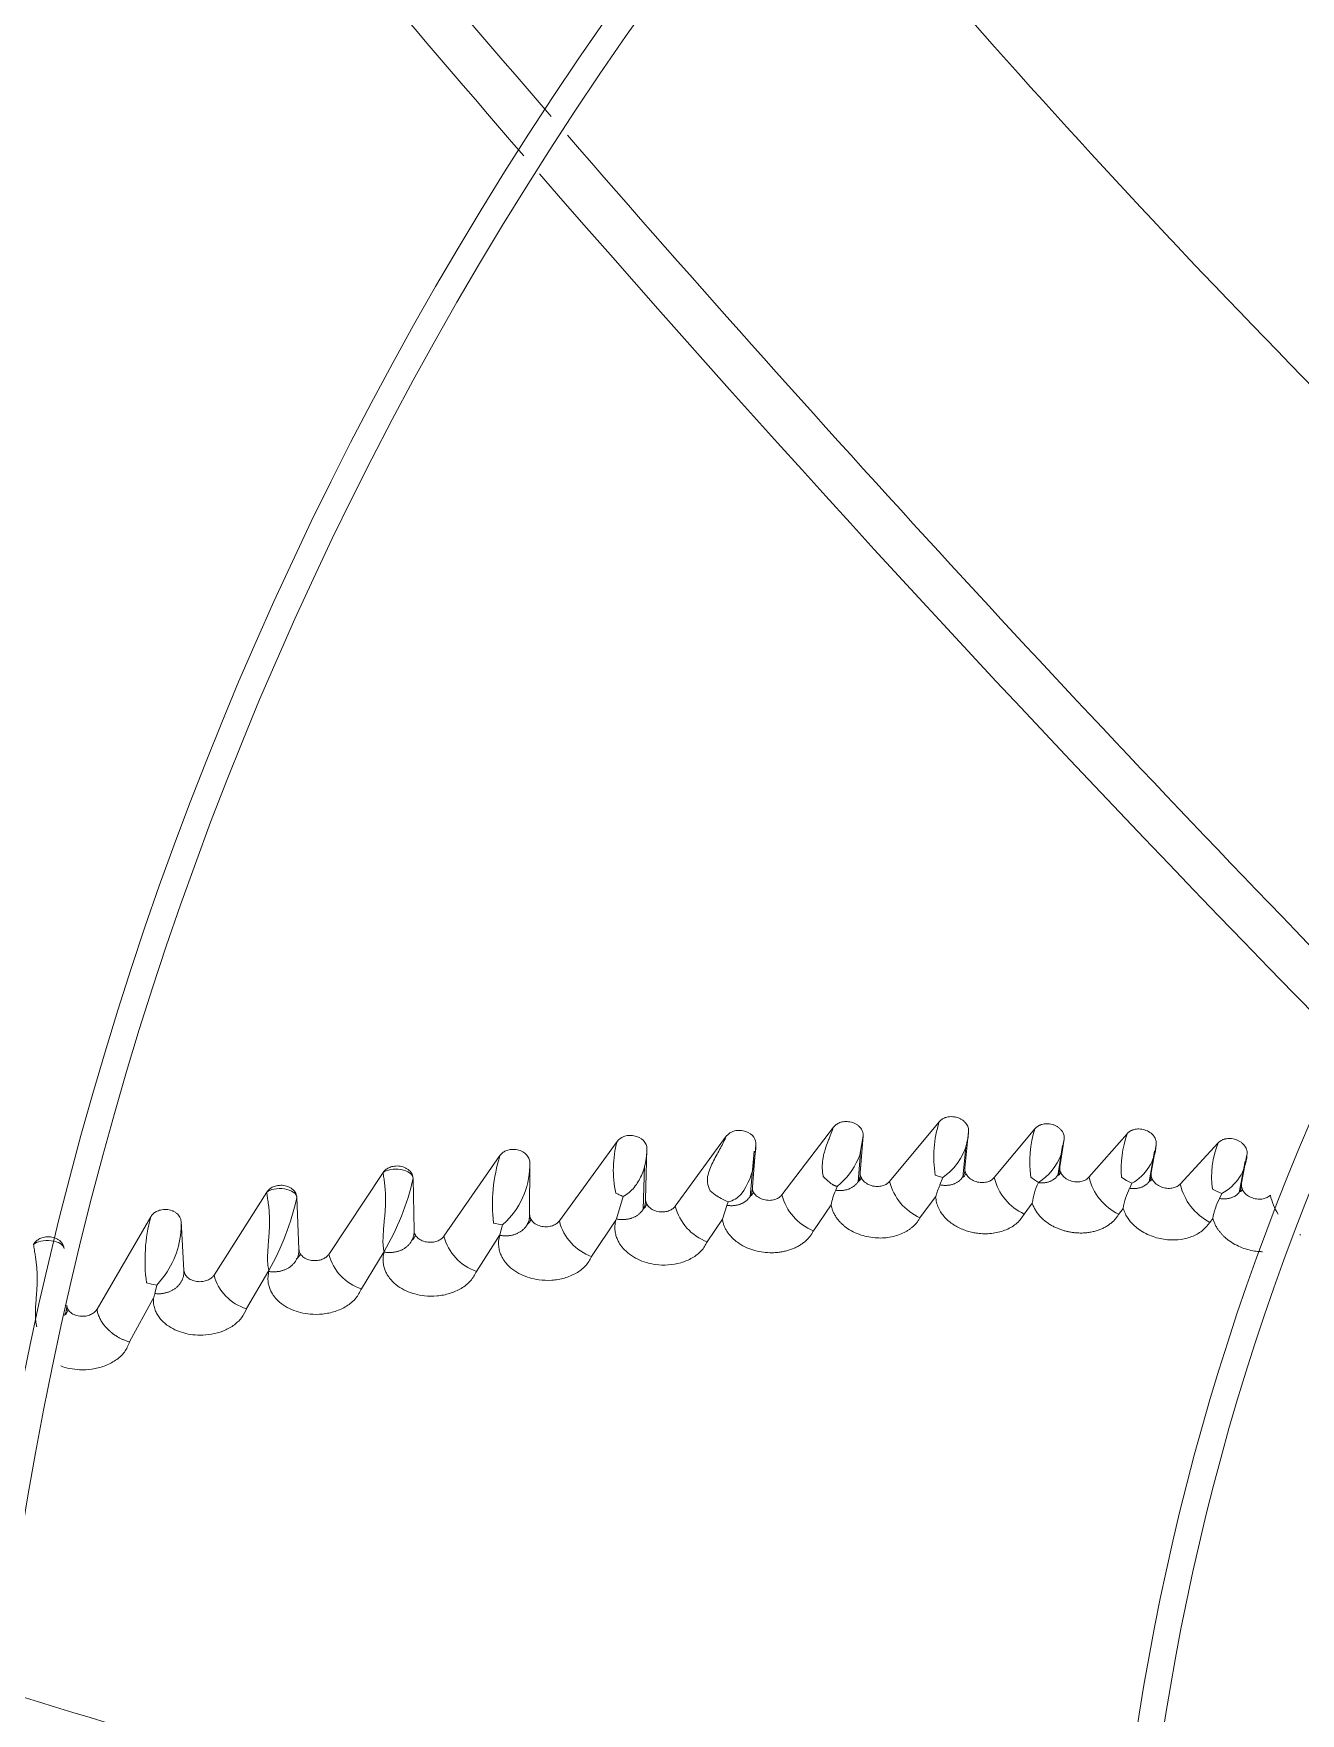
# Model space of a CAD drawing. Header units: millimetres. Extents: x 113490 to 142599, y -20467 to 115.
# Drawn here: x 122621.1 to 122741.5, y -10251.9 to -10092.3 of the extents above; entities that cross this region are included whole.
import ezdxf

# ---------------------------------------------------------------- set-up
doc = ezdxf.new("R2010")
doc.units = ezdxf.units.MM
doc.layers.add('DV3_0', color=7, linetype='Continuous')

msp = doc.modelspace()

# ---------------------------------------------------------------- linework, layer by layer
at = {"layer": 'DV3_0', "color": 7, "linetype": 'Continuous', "lineweight": 15}
for p, q in [((122702.43, -10201.38), (122707.14, -10195.71)), ((122682.08, -10203.74), (122686.92, -10197.09)), ((122692.21, -10202.66), (122697.11, -10196.23)), ((122699.92, -10197.05), (122699.6, -10198.88)), ((122699.92, -10197.05), (122699.65, -10200.55)), ((122709.93, -10196.63), (122709.58, -10200.13)), ((122712.37, -10201.02), (122716.24, -10196.38)), ((122721.37, -10200.99), (122724.99, -10196.85)), ((122671.07, -10205.14), (122676.55, -10197.58)), ((122679.38, -10198.28), (122679.26, -10203.08)), ((122689.19, -10202.83), (122689.58, -10198.5)), ((122689.74, -10197.87), (122689.4, -10201.89)), ((122699.45, -10201.43), (122699.68, -10198.6)), ((122709.38, -10201.01), (122709.67, -10198.12)), ((122718.41, -10200.84), (122718.86, -10197.97)), ((122719.02, -10197.37), (122718.6, -10199.99)), ((122719.02, -10197.37), (122718.73, -10198.81)), ((122727.08, -10201.41), (122727.6, -10198.51)), ((122727.75, -10197.9), (122727.29, -10200.57)), ((122730.04, -10201.63), (122733.63, -10197.72)), ((122736.38, -10198.84), (122735.86, -10201.56)), ((122660.1, -10206.59), (122665.42, -10198.93)), ((122668.26, -10199.56), (122668.24, -10204.53)), ((122679.04, -10204.06), (122679.16, -10199.9)), ((122708.16, -10200.46), (122707.49, -10201.01)), ((122735.65, -10202.42), (122736.22, -10199.45)), ((122649.17, -10208.31), (122654.33, -10200.54)), ((122657.17, -10201.11), (122657.27, -10206.05)), ((122696.75, -10201.49), (122696.53, -10201.3)), ((122697.45, -10201.85), (122697.32, -10202.22)), ((122697.79, -10201.56), (122697.45, -10201.85)), ((122707.13, -10200.91), (122706.77, -10200.78)), ((122707.49, -10201.01), (122707.13, -10200.91)), ((122707.49, -10201.01), (122707.22, -10201.71)), ((122716.2, -10201.24), (122715.85, -10200.97)), ((122716.57, -10201.49), (122716.2, -10201.24)), ((122724.95, -10201.29), (122724.48, -10201)), ((122725.44, -10201.56), (122725.24, -10202.03)), ((122638.27, -10210.28), (122643.27, -10202.41)), ((122646.13, -10202.91), (122646.33, -10207.83)), ((122677.13, -10202.8), (122676.48, -10204.95)), ((122686.98, -10203.66), (122686.55, -10204.97)), ((122687.09, -10203.32), (122686.98, -10203.66)), ((122695.2, -10206.07), (122696.88, -10203.62)), ((122705.32, -10204.84), (122706.8, -10202.84)), ((122715.23, -10204.48), (122715.99, -10203.46)), ((122733.56, -10202.35), (122733.11, -10202.13)), ((122734, -10202.52), (122733.56, -10202.35)), ((122734, -10202.52), (122733.78, -10203)), ((122627.15, -10213.52), (122632.25, -10204.75)), ((122635.13, -10205.17), (122635.41, -10209.86)), ((122666.04, -10205.15), (122665.68, -10205.51)), ((122674.13, -10208.53), (122676.43, -10205.07)), ((122685.12, -10207.12), (122686.55, -10204.97)), ((122724.19, -10204.51), (122724.62, -10203.95)), ((122732.85, -10205.27), (122733.14, -10204.91)), ((122663.19, -10209.93), (122665.41, -10206.45)), ((122664.99, -10205.39), (122664.81, -10205.34)), ((122665.29, -10205.45), (122664.99, -10205.39)), ((122665.68, -10205.51), (122665.29, -10205.45)), ((122665.68, -10205.51), (122665.41, -10206.45)), ((122665.41, -10206.45), (122665.41, -10206.5)), ((122741.41, -10206.49), (122741.45, -10206.44)), ((122652.27, -10211.58), (122654.42, -10208.05)), ((122654.42, -10208.05), (122654.42, -10208.1)), ((122641.35, -10213.47), (122643.48, -10209.86)), ((122643.48, -10209.86), (122643.48, -10209.94)), ((122632.34, -10211.16), (122631.86, -10211.02)), ((122632.83, -10211.25), (122632.34, -10211.16)), ((122632.83, -10211.25), (122632.65, -10212.04)), ((122633.61, -10210.27), (122632.83, -10211.25)), ((122630.25, -10216.64), (122632.5, -10212.51))]:
    msp.add_line(p, q, dxfattribs=at)
for centre, radius, start, end in [((122959.24, -10288.99), 551.5, 105.4775, 164.5225), ((122959.24, -10288.99), 456, 136.2282, 225.3442), ((122959.24, -10288.99), 453.5, 135.9912, 225.5589), ((124123.48, -8843.21), 1921.39, 217.51308, 220.85897), ((124059.25, -8898.73), 1840.9, 217.39011, 220.89455), ((122959.24, -10288.99), 343.5, 135.6595, 225.6229), ((122959.24, -10288.99), 346, 136.506, 225.3203), ((123364.63, -9514.4), 872.25, 219.6863, 226.90224), ((124123.48, -8843.21), 1921.39, 220.9289, 224.29797), ((124059.25, -8898.73), 1840.9, 220.96503, 227.76772), ((122959.24, -10288.99), 236, 136.9648, 225.2631), ((122959.24, -10288.99), 233.5, 136.5342, 225.7814), ((122717.6, -10199.04), 10.97, 162.3747, 189.161), ((122704.5, -10196.45), 5.43, 312.296, 358.1314), ((122726.22, -10199.52), 10.47, 162.5303, 187.9268), ((122734.88, -10200.17), 10.44, 161.4196, 184.5179), ((122686.72, -10200.31), 10.53, 164.9785, 191.9189), ((122678.42, -10197.41), 11.33, 349.0681, 357.6753), ((122693.44, -10196.67), 6.54, 311.6604, 340.29), ((122713.58, -10196.87), 5.5, 302.8849, 339.3773), ((122723.28, -10197.63), 4.48, 298.8098, 356.5524), ((122741.66, -10200.9), 8.64, 158.3747, 188.1678), ((122731.88, -10198.54), 4.51, 298.0583, 356.1704), ((122680.22, -10203.59), 15.51, 162.5421, 186.5025), ((122660.7, -10199.8), 7.56, 314.9223, 1.7624), ((122683.5, -10198.88), 6.09, 322.5529, 353.5968), ((122633.35, -10195.67), 24.44, 329.5659, 347.1478), ((122700.6, -10196.72), 6.13, 223.2258, 228.3763), ((122707.45, -10200.13), 5.17, 194.0043, 245.6462), ((122712.5, -10204.32), 5.88, 153.6356, 165.378), ((122717.39, -10199.78), 5.17, 193.8939, 245.3174), ((122721.85, -10204.14), 5.9, 153.3944, 173.3889), ((122726.53, -10199.75), 5.3, 193.5158, 243.8803), ((122730.49, -10204.77), 5.93, 152.5189, 172.0608), ((122728.38, -10195.6), 6.64, 238.848, 243.6737), ((122735.4, -10200.4), 5.5, 192.9195, 242.3453), ((122621.77, -10197.59), 24.93, 330.5289, 347.6867), ((122679.02, -10197.62), 5.52, 241.8812, 245.5162), ((122679.36, -10196.84), 6.37, 245.6878, 249.5607), ((122678.64, -10203.34), 0.757, 300.4245, 346.5304), ((122688.94, -10198.44), 5.21, 227.1604, 236.1513), ((122689.17, -10198.12), 5.6, 236.0304, 248.2297), ((122686.55, -10201.01), 2.38, 283.0887, 318.3859), ((122697.04, -10201.44), 4.98, 194.1442, 248.2162), ((122702.65, -10204.67), 5.87, 155.3442, 169.6972), ((122739.02, -10205.84), 5.96, 151.5953, 171.0162), ((122744.22, -10201.47), 5.75, 192.2087, 211.7424), ((122647.61, -10208.86), 15.9, 165.003, 187.8068), ((122626.78, -10205.45), 8.36, 324.7902, 1.9143), ((122667.54, -10204.76), 0.842, 303.7748, 346.8419), ((122675.81, -10203.94), 4.89, 194.2022, 250.0077), ((122679.84, -10206.48), 3.69, 155.4733, 157.4524), ((122686.82, -10202.54), 4.89, 194.2272, 249.6598), ((122656.52, -10206.25), 0.897, 305.8843, 346.7145), ((122664.75, -10205.38), 4.81, 194.5505, 251.0641), ((122645.54, -10208), 0.942, 307.5746, 346.4297), ((122653.68, -10207.14), 4.66, 194.5439, 252.336), ((122642.63, -10209.15), 4.51, 194.4909, 253.53), ((122638.3, -10214.08), 6, 160.0566, 164.81), ((122623.37, -10213.29), 1.07, 310.8387, 346.4287), ((122881.5, -9418.2), 872.25, 252.43948, 259.62023)]:
    msp.add_arc(centre, radius, start, end, dxfattribs=at)
for points, knots in [([(122697.11, -10196.23), (122697.13, -10196.2), (122697.16, -10196.16), (122697.23, -10196.09), (122697.29, -10196.03), (122697.39, -10195.96), (122697.52, -10195.87), (122697.77, -10195.76), (122698.16, -10195.67), (122698.59, -10195.7), (122698.95, -10195.79), (122699.2, -10195.9), (122699.43, -10196.05), (122699.62, -10196.23), (122699.77, -10196.42), (122699.86, -10196.61), (122699.9, -10196.77), (122699.93, -10196.91), (122699.92, -10197), (122699.92, -10197.05)], [0, 0, 0, 0, 0.025508, 0.0507, 0.075707, 0.100663, 0.151235, 0.201359, 0.315486, 0.450295, 0.521379, 0.592441, 0.663866, 0.735035, 0.803976, 0.872556, 0.916064, 0.958333, 1, 1, 1, 1]), ([(122707.14, -10195.71), (122707.17, -10195.69), (122707.22, -10195.63), (122707.3, -10195.56), (122707.38, -10195.49), (122707.47, -10195.43), (122707.57, -10195.38), (122707.67, -10195.34), (122707.8, -10195.29), (122707.95, -10195.25), (122708.18, -10195.22), (122708.45, -10195.22), (122708.76, -10195.27), (122709.03, -10195.36), (122709.28, -10195.49), (122709.49, -10195.64), (122709.67, -10195.83), (122709.81, -10196.03), (122709.89, -10196.23), (122709.94, -10196.43), (122709.93, -10196.56), (122709.93, -10196.63)], [0, 0, 0, 0, 0.031379, 0.06194, 0.09187, 0.121366, 0.150636, 0.179892, 0.209347, 0.255339, 0.301145, 0.381241, 0.462609, 0.533215, 0.604284, 0.675064, 0.745219, 0.814233, 0.882728, 0.942077, 1, 1, 1, 1]), ([(122679.38, -10198.28), (122679.39, -10198.01), (122679.27, -10197.73), (122678.83, -10197.27), (122678.5, -10197.1), (122677.97, -10197), (122677.79, -10197), (122677.46, -10197.03), (122677.32, -10197.07), (122676.92, -10197.21), (122676.72, -10197.36), (122676.55, -10197.58)], [0, 0, 0, 0, 0.25, 0.25, 0.5, 0.5, 0.625, 0.625, 0.75, 0.75, 1, 1, 1, 1]), ([(122686.92, -10197.09), (122686.77, -10197.45), (122686.58, -10197.83), (122686.16, -10198.6), (122685.93, -10199), (122685.6, -10199.63), (122685.5, -10199.84), (122685.32, -10200.28), (122685.24, -10200.51), (122685.13, -10200.98), (122685.11, -10201.23), (122685.16, -10201.73), (122685.24, -10202), (122685.4, -10202.26)], [0, 0, 0, 0, 0.25, 0.25, 0.5, 0.5, 0.625, 0.625, 0.75, 0.75, 0.875, 0.875, 1, 1, 1, 1]), ([(122689.74, -10197.87), (122689.76, -10197.66), (122689.7, -10197.41), (122689.38, -10196.96), (122689.11, -10196.75), (122688.61, -10196.58), (122688.42, -10196.54), (122688.06, -10196.52), (122687.87, -10196.54), (122687.38, -10196.66), (122687.13, -10196.82), (122686.92, -10197.09)], [0, 0, 0, 0, 0.25, 0.25, 0.5, 0.5, 0.625, 0.625, 0.75, 0.75, 1, 1, 1, 1]), ([(122696.13, -10200.92), (122696.12, -10200.86), (122696.09, -10200.74), (122696.07, -10200.55), (122696.05, -10200.37), (122696.04, -10200.18), (122696.03, -10200), (122696.04, -10199.81), (122696.05, -10199.62), (122696.07, -10199.44), (122696.09, -10199.25), (122696.13, -10199.07), (122696.19, -10198.76), (122696.34, -10198.24), (122696.55, -10197.66), (122696.75, -10197.15), (122696.88, -10196.81), (122697, -10196.5), (122697.07, -10196.31), (122697.11, -10196.23)], [0, 0, 0, 0, 0.038117, 0.07613, 0.114071, 0.151973, 0.189866, 0.227782, 0.265755, 0.303816, 0.342, 0.380339, 0.418871, 0.537049, 0.713887, 0.799551, 0.875741, 0.942523, 1, 1, 1, 1]), ([(122716.24, -10196.38), (122716.26, -10196.35), (122716.31, -10196.3), (122716.39, -10196.22), (122716.48, -10196.16), (122716.58, -10196.1), (122716.68, -10196.05), (122716.78, -10196), (122716.93, -10195.95), (122717.12, -10195.91), (122717.36, -10195.89), (122717.62, -10195.91), (122717.9, -10195.97), (122718.16, -10196.06), (122718.4, -10196.19), (122718.61, -10196.35), (122718.78, -10196.54), (122718.91, -10196.75), (122718.99, -10196.94), (122719.02, -10197.1), (122719.03, -10197.24), (122719.02, -10197.33), (122719.02, -10197.37)], [0, 0, 0, 0, 0.031716, 0.062546, 0.092687, 0.122352, 0.151761, 0.181144, 0.210729, 0.268965, 0.327186, 0.394124, 0.462805, 0.532221, 0.602027, 0.672131, 0.741831, 0.809151, 0.876161, 0.918496, 0.959572, 1, 1, 1, 1]), ([(122724.99, -10196.85), (122725.01, -10196.82), (122725.06, -10196.77), (122725.15, -10196.7), (122725.23, -10196.63), (122725.33, -10196.57), (122725.43, -10196.53), (122725.54, -10196.48), (122725.69, -10196.44), (122725.88, -10196.4), (122726.13, -10196.39), (122726.39, -10196.41), (122726.75, -10196.5), (122727.09, -10196.66), (122727.37, -10196.88), (122727.54, -10197.07), (122727.66, -10197.28), (122727.73, -10197.47), (122727.76, -10197.64), (122727.77, -10197.77), (122727.76, -10197.86), (122727.75, -10197.9)], [0, 0, 0, 0, 0.031146, 0.061614, 0.09162, 0.121391, 0.151159, 0.181156, 0.211609, 0.269627, 0.327746, 0.395622, 0.463618, 0.603589, 0.673607, 0.742832, 0.811081, 0.878773, 0.920378, 0.960587, 1, 1, 1, 1]), ([(122733.63, -10197.72), (122733.66, -10197.69), (122733.71, -10197.64), (122733.79, -10197.57), (122733.89, -10197.51), (122733.99, -10197.45), (122734.09, -10197.41), (122734.2, -10197.37), (122734.36, -10197.33), (122734.55, -10197.3), (122734.8, -10197.3), (122735.06, -10197.33), (122735.42, -10197.42), (122735.75, -10197.6), (122736.02, -10197.82), (122736.18, -10198.02), (122736.3, -10198.22), (122736.37, -10198.41), (122736.4, -10198.58), (122736.4, -10198.71), (122736.39, -10198.8), (122736.38, -10198.84)], [0, 0, 0, 0, 0.031713, 0.062722, 0.093257, 0.123559, 0.153875, 0.18445, 0.215527, 0.274306, 0.333143, 0.399409, 0.46867, 0.607322, 0.676893, 0.745711, 0.812797, 0.879466, 0.920797, 0.960781, 1, 1, 1, 1]), ([(122665.42, -10198.93), (122665.5, -10198.84), (122665.65, -10198.66), (122665.99, -10198.46), (122666.43, -10198.33), (122666.95, -10198.32), (122667.48, -10198.47), (122667.92, -10198.76), (122668.15, -10199.09), (122668.25, -10199.36), (122668.25, -10199.5), (122668.26, -10199.56)], [0, 0, 0, 0, 0.104171, 0.202862, 0.315207, 0.453016, 0.596047, 0.736876, 0.874614, 0.938161, 1, 1, 1, 1]), ([(122677.13, -10202.8), (122677.55, -10202.59), (122677.9, -10202.29), (122678.46, -10201.6), (122678.68, -10201.22), (122679.21, -10200.01), (122679.37, -10199.14), (122679.38, -10198.28)], [0, 0, 0, 0, 0.25, 0.25, 0.5, 0.5, 1, 1, 1, 1]), ([(122654.33, -10200.54), (122654.34, -10200.52), (122654.37, -10200.48), (122654.43, -10200.41), (122654.49, -10200.35), (122654.58, -10200.27), (122654.7, -10200.17), (122654.87, -10200.08), (122655.06, -10200), (122655.38, -10199.92), (122655.73, -10199.9), (122656.09, -10199.96), (122656.35, -10200.05), (122656.59, -10200.17), (122656.8, -10200.33), (122656.96, -10200.5), (122657.07, -10200.68), (122657.13, -10200.84), (122657.17, -10200.97), (122657.17, -10201.06), (122657.17, -10201.11)], [0, 0, 0, 0, 0.024134, 0.04836, 0.072806, 0.097596, 0.147346, 0.197463, 0.253452, 0.310188, 0.44873, 0.519838, 0.591578, 0.663957, 0.735397, 0.803684, 0.871681, 0.915225, 0.957782, 1, 1, 1, 1]), ([(122654.33, -10200.54), (122654.48, -10200.41), (122654.74, -10200.31), (122655.34, -10200.2), (122655.69, -10200.19), (122656.34, -10200.3), (122656.64, -10200.42), (122657.05, -10200.72), (122657.17, -10200.91), (122657.17, -10201.11)], [0, 0, 0, 0, 0.25, 0.25, 0.5, 0.5, 0.75, 0.75, 1, 1, 1, 1]), ([(122707.22, -10201.71), (122707.27, -10201.72), (122707.37, -10201.74), (122707.51, -10201.75), (122707.66, -10201.76), (122707.8, -10201.76), (122707.94, -10201.75), (122708.07, -10201.74), (122708.21, -10201.71), (122708.34, -10201.68), (122708.46, -10201.65), (122708.59, -10201.6), (122708.7, -10201.55), (122708.81, -10201.5), (122708.92, -10201.43), (122709.02, -10201.36), (122709.11, -10201.29), (122709.19, -10201.2), (122709.27, -10201.12), (122709.34, -10201.02), (122709.4, -10200.92), (122709.46, -10200.82), (122709.5, -10200.72), (122709.54, -10200.61), (122709.56, -10200.49), (122709.58, -10200.38), (122709.59, -10200.26), (122709.59, -10200.17), (122709.58, -10200.13)], [0, 0, 0, 0, 0.03635, 0.07273, 0.109195, 0.145785, 0.18253, 0.219454, 0.256572, 0.293894, 0.331425, 0.369168, 0.407127, 0.445304, 0.483704, 0.522336, 0.561201, 0.600293, 0.6396, 0.679103, 0.718783, 0.758619, 0.798589, 0.838676, 0.878865, 0.919147, 0.959523, 1, 1, 1, 1]), ([(122709.58, -10200.13), (122709.58, -10200.2), (122709.58, -10200.33), (122709.65, -10200.61), (122709.85, -10200.94), (122710.25, -10201.26), (122710.76, -10201.46), (122711.29, -10201.51), (122711.75, -10201.43), (122712.12, -10201.27), (122712.29, -10201.11), (122712.37, -10201.02)], [0, 0, 0, 0, 0.062877, 0.126608, 0.260241, 0.399696, 0.542496, 0.679625, 0.796829, 0.899164, 1, 1, 1, 1]), ([(122716.57, -10201.49), (122716.62, -10201.5), (122716.71, -10201.51), (122716.85, -10201.52), (122716.99, -10201.51), (122717.12, -10201.51), (122717.25, -10201.49), (122717.38, -10201.47), (122717.5, -10201.44), (122717.62, -10201.4), (122717.74, -10201.35), (122717.85, -10201.3), (122717.95, -10201.24), (122718.05, -10201.18), (122718.14, -10201.11), (122718.22, -10201.03), (122718.3, -10200.95), (122718.36, -10200.86), (122718.43, -10200.77), (122718.48, -10200.67), (122718.52, -10200.56), (122718.56, -10200.46), (122718.58, -10200.35), (122718.6, -10200.23), (122718.61, -10200.11), (122718.6, -10200.03), (122718.6, -10199.99)], [0, 0, 0, 0, 0.039263, 0.078632, 0.118156, 0.157871, 0.197801, 0.237963, 0.278368, 0.319021, 0.359921, 0.401069, 0.442466, 0.484112, 0.526013, 0.568169, 0.61057, 0.653199, 0.696036, 0.739059, 0.782243, 0.825567, 0.869013, 0.912569, 0.956229, 1, 1, 1, 1]), ([(122718.6, -10199.99), (122718.6, -10200.06), (122718.58, -10200.2), (122718.64, -10200.47), (122718.82, -10200.81), (122719.2, -10201.15), (122719.7, -10201.37), (122720.23, -10201.45), (122720.71, -10201.39), (122721.03, -10201.26), (122721.24, -10201.12), (122721.33, -10201.03), (122721.37, -10200.99)], [0, 0, 0, 0, 0.062338, 0.125017, 0.257071, 0.394997, 0.536428, 0.673014, 0.791161, 0.896295, 0.948365, 1, 1, 1, 1]), ([(122643.27, -10202.41), (122643.29, -10202.38), (122643.32, -10202.34), (122643.37, -10202.27), (122643.43, -10202.2), (122643.51, -10202.12), (122643.63, -10202.03), (122643.8, -10201.93), (122643.99, -10201.85), (122644.31, -10201.76), (122644.66, -10201.73), (122645.03, -10201.79), (122645.29, -10201.87), (122645.53, -10201.99), (122645.74, -10202.14), (122645.91, -10202.31), (122646.02, -10202.48), (122646.08, -10202.64), (122646.12, -10202.77), (122646.13, -10202.86), (122646.13, -10202.91)], [0, 0, 0, 0, 0.024029, 0.048159, 0.072516, 0.097221, 0.146847, 0.196862, 0.252882, 0.309652, 0.448785, 0.520176, 0.59216, 0.664628, 0.736101, 0.804272, 0.872116, 0.915511, 0.957922, 1, 1, 1, 1]), ([(122643.27, -10202.41), (122643.42, -10202.28), (122643.67, -10202.17), (122644.27, -10202.05), (122644.62, -10202.04), (122645.28, -10202.14), (122645.58, -10202.25), (122646, -10202.54), (122646.12, -10202.72), (122646.13, -10202.91)], [0, 0, 0, 0, 0.25, 0.25, 0.5, 0.5, 0.75, 0.75, 1, 1, 1, 1]), ([(122654.42, -10208.05), (122654.41, -10208), (122654.39, -10207.9), (122654.36, -10207.74), (122654.34, -10207.57), (122654.32, -10207.4), (122654.31, -10207.11), (122654.32, -10206.64), (122654.36, -10206.01), (122654.41, -10205.38), (122654.46, -10204.88), (122654.51, -10204.38), (122654.54, -10203.87), (122654.56, -10203.33), (122654.56, -10202.9), (122654.55, -10202.55), (122654.53, -10202.21), (122654.5, -10201.89), (122654.47, -10201.59), (122654.43, -10201.3), (122654.39, -10201.03), (122654.36, -10200.77), (122654.34, -10200.62), (122654.33, -10200.54)], [0, 0, 0, 0, 0.022409, 0.045589, 0.069571, 0.094381, 0.120045, 0.191549, 0.285493, 0.377196, 0.444191, 0.486257, 0.570457, 0.643705, 0.688578, 0.731351, 0.772306, 0.811765, 0.850086, 0.887654, 0.924879, 0.962184, 1, 1, 1, 1]), ([(122686.98, -10203.66), (122687.02, -10203.66), (122687.11, -10203.68), (122687.25, -10203.68), (122687.38, -10203.69), (122687.51, -10203.69), (122687.64, -10203.68), (122687.77, -10203.66), (122687.9, -10203.64), (122688.02, -10203.61), (122688.14, -10203.58), (122688.26, -10203.54), (122688.37, -10203.49), (122688.48, -10203.44), (122688.58, -10203.39), (122688.68, -10203.32), (122688.77, -10203.26), (122688.86, -10203.19), (122688.94, -10203.11), (122689.01, -10203.03), (122689.08, -10202.94), (122689.15, -10202.85), (122689.2, -10202.76), (122689.25, -10202.66), (122689.3, -10202.56), (122689.33, -10202.45), (122689.36, -10202.35), (122689.38, -10202.24), (122689.4, -10202.12), (122689.41, -10202.01), (122689.4, -10201.93), (122689.4, -10201.89)], [0, 0, 0, 0, 0.032504, 0.065034, 0.09763, 0.130323, 0.163139, 0.196097, 0.229212, 0.262493, 0.295949, 0.329583, 0.363398, 0.397396, 0.431579, 0.465949, 0.500512, 0.535269, 0.570217, 0.605349, 0.640654, 0.676117, 0.711723, 0.747456, 0.783298, 0.819236, 0.855255, 0.891346, 0.927501, 0.963718, 1, 1, 1, 1]), ([(122689.4, -10201.89), (122689.4, -10201.96), (122689.4, -10202.08), (122689.46, -10202.35), (122689.66, -10202.67), (122690.07, -10202.98), (122690.6, -10203.16), (122691.14, -10203.2), (122691.6, -10203.1), (122691.97, -10202.92), (122692.13, -10202.75), (122692.21, -10202.66)], [0, 0, 0, 0, 0.059834, 0.119385, 0.252539, 0.392535, 0.537276, 0.677664, 0.796291, 0.899174, 1, 1, 1, 1]), ([(122697.45, -10201.85), (122697.44, -10201.85), (122697.4, -10201.84), (122697.35, -10201.83), (122697.29, -10201.81), (122697.22, -10201.78), (122697.14, -10201.74), (122697.05, -10201.69), (122696.96, -10201.64), (122696.86, -10201.57), (122696.79, -10201.52), (122696.75, -10201.49)], [0, 0, 0, 0, 0.056089, 0.124598, 0.206448, 0.302197, 0.412221, 0.536796, 0.676151, 0.830488, 1, 1, 1, 1]), ([(122697.32, -10202.22), (122697.37, -10202.23), (122697.46, -10202.24), (122697.61, -10202.25), (122697.75, -10202.25), (122697.89, -10202.24), (122698.03, -10202.23), (122698.16, -10202.21), (122698.3, -10202.18), (122698.42, -10202.15), (122698.55, -10202.11), (122698.67, -10202.06), (122698.78, -10202), (122698.89, -10201.94), (122699, -10201.87), (122699.09, -10201.8), (122699.18, -10201.72), (122699.26, -10201.64), (122699.34, -10201.54), (122699.41, -10201.45), (122699.47, -10201.35), (122699.52, -10201.25), (122699.56, -10201.14), (122699.6, -10201.03), (122699.63, -10200.91), (122699.64, -10200.79), (122699.65, -10200.67), (122699.65, -10200.59), (122699.65, -10200.55)], [0, 0, 0, 0, 0.036197, 0.072449, 0.108805, 0.145302, 0.181969, 0.218829, 0.255895, 0.293178, 0.330681, 0.36841, 0.406365, 0.44455, 0.482967, 0.521625, 0.560522, 0.599652, 0.639002, 0.678553, 0.718287, 0.758181, 0.798216, 0.838373, 0.878636, 0.918996, 0.959449, 1, 1, 1, 1]), ([(122699.65, -10200.55), (122699.65, -10200.61), (122699.64, -10200.75), (122699.72, -10201.02), (122699.92, -10201.34), (122700.33, -10201.65), (122700.84, -10201.84), (122701.37, -10201.88), (122701.82, -10201.79), (122702.19, -10201.63), (122702.35, -10201.46), (122702.43, -10201.38)], [0, 0, 0, 0, 0.063185, 0.126951, 0.260797, 0.40074, 0.544357, 0.682744, 0.800384, 0.900929, 1, 1, 1, 1]), ([(122725.24, -10202.03), (122725.28, -10202.04), (122725.38, -10202.05), (122725.51, -10202.06), (122725.65, -10202.06), (122725.79, -10202.06), (122725.92, -10202.04), (122726.05, -10202.02), (122726.17, -10201.99), (122726.29, -10201.96), (122726.41, -10201.92), (122726.52, -10201.87), (122726.63, -10201.81), (122726.72, -10201.75), (122726.82, -10201.68), (122726.9, -10201.6), (122726.98, -10201.52), (122727.05, -10201.43), (122727.11, -10201.34), (122727.16, -10201.24), (122727.2, -10201.14), (122727.24, -10201.03), (122727.27, -10200.92), (122727.28, -10200.81), (122727.29, -10200.69), (122727.29, -10200.61), (122727.29, -10200.57)], [0, 0, 0, 0, 0.039308, 0.078715, 0.118272, 0.158014, 0.197968, 0.238151, 0.278572, 0.319236, 0.360144, 0.401296, 0.442692, 0.484334, 0.526227, 0.568372, 0.61076, 0.653375, 0.696196, 0.7392, 0.782363, 0.825665, 0.869086, 0.912616, 0.956252, 1, 1, 1, 1]), ([(122727.29, -10200.57), (122727.28, -10200.64), (122727.26, -10200.77), (122727.31, -10201.04), (122727.48, -10201.39), (122727.86, -10201.73), (122728.35, -10201.97), (122728.88, -10202.06), (122729.36, -10202.02), (122729.69, -10201.89), (122729.91, -10201.75), (122729.99, -10201.67), (122730.04, -10201.63)], [0, 0, 0, 0, 0.061793, 0.123993, 0.255432, 0.392788, 0.533695, 0.669756, 0.788817, 0.895724, 0.947977, 1, 1, 1, 1]), ([(122733.78, -10203), (122733.83, -10203.01), (122733.91, -10203.02), (122734.04, -10203.04), (122734.17, -10203.04), (122734.3, -10203.04), (122734.42, -10203.03), (122734.54, -10203.02), (122734.66, -10203), (122734.78, -10202.97), (122734.89, -10202.93), (122735, -10202.89), (122735.1, -10202.85), (122735.2, -10202.8), (122735.29, -10202.74), (122735.38, -10202.68), (122735.46, -10202.61), (122735.53, -10202.53), (122735.6, -10202.45), (122735.66, -10202.37), (122735.71, -10202.28), (122735.75, -10202.19), (122735.79, -10202.09), (122735.82, -10201.99), (122735.85, -10201.89), (122735.86, -10201.78), (122735.87, -10201.67), (122735.86, -10201.6), (122735.86, -10201.56)], [0, 0, 0, 0, 0.036321, 0.072718, 0.109234, 0.145898, 0.182734, 0.219757, 0.256977, 0.294401, 0.332028, 0.36986, 0.407896, 0.446136, 0.484582, 0.52324, 0.56211, 0.601186, 0.640456, 0.679905, 0.719515, 0.759268, 0.799145, 0.83913, 0.879212, 0.919383, 0.959642, 1, 1, 1, 1]), ([(122735.86, -10201.56), (122735.85, -10201.63), (122735.84, -10201.76), (122735.88, -10202.03), (122736.04, -10202.37), (122736.4, -10202.73), (122736.88, -10202.97), (122737.41, -10203.08), (122737.9, -10203.06), (122738.24, -10202.94), (122738.46, -10202.81), (122738.55, -10202.73), (122738.6, -10202.68)], [0, 0, 0, 0, 0.060985, 0.122416, 0.252786, 0.389221, 0.529399, 0.664878, 0.785138, 0.894075, 0.94721, 1, 1, 1, 1]), ([(122643.48, -10209.86), (122643.47, -10209.81), (122643.44, -10209.71), (122643.41, -10209.55), (122643.39, -10209.39), (122643.37, -10209.22), (122643.35, -10208.93), (122643.35, -10208.48), (122643.38, -10207.85), (122643.42, -10207.23), (122643.46, -10206.73), (122643.5, -10206.24), (122643.53, -10205.73), (122643.54, -10205.19), (122643.53, -10204.76), (122643.51, -10204.41), (122643.49, -10204.08), (122643.46, -10203.76), (122643.42, -10203.45), (122643.38, -10203.17), (122643.34, -10202.89), (122643.3, -10202.64), (122643.28, -10202.48), (122643.27, -10202.41)], [0, 0, 0, 0, 0.022201, 0.045152, 0.068882, 0.093418, 0.118782, 0.189613, 0.28218, 0.374375, 0.441059, 0.481971, 0.566408, 0.639815, 0.684963, 0.728061, 0.769391, 0.809271, 0.848051, 0.886111, 0.923847, 0.961672, 1, 1, 1, 1]), ([(122676.48, -10204.95), (122676.52, -10204.96), (122676.62, -10204.98), (122676.76, -10204.99), (122676.9, -10205.01), (122677.04, -10205.01), (122677.18, -10205.01), (122677.32, -10205), (122677.45, -10204.98), (122677.59, -10204.96), (122677.72, -10204.93), (122677.84, -10204.9), (122677.96, -10204.86), (122678.08, -10204.81), (122678.2, -10204.76), (122678.31, -10204.71), (122678.42, -10204.64), (122678.52, -10204.58), (122678.61, -10204.5), (122678.7, -10204.42), (122678.78, -10204.34), (122678.86, -10204.25), (122678.93, -10204.16), (122679, -10204.07), (122679.05, -10203.97), (122679.1, -10203.87), (122679.15, -10203.76), (122679.19, -10203.65), (122679.22, -10203.54), (122679.24, -10203.43), (122679.25, -10203.31), (122679.26, -10203.2), (122679.26, -10203.12), (122679.26, -10203.08)], [0, 0, 0, 0, 0.0308, 0.061553, 0.0923, 0.12308, 0.15392, 0.184844, 0.21587, 0.247013, 0.278282, 0.309684, 0.341225, 0.372909, 0.40474, 0.43672, 0.468856, 0.501152, 0.533613, 0.566237, 0.599017, 0.631943, 0.665003, 0.698182, 0.731466, 0.764839, 0.798288, 0.831798, 0.865358, 0.898961, 0.932602, 0.96628, 1, 1, 1, 1]), ([(122679.26, -10203.08), (122679.26, -10203.14), (122679.26, -10203.27), (122679.35, -10203.53), (122679.57, -10203.84), (122679.99, -10204.13), (122680.52, -10204.29), (122681.05, -10204.29), (122681.5, -10204.18), (122681.79, -10204.02), (122681.98, -10203.87), (122682.05, -10203.78), (122682.08, -10203.74)], [0, 0, 0, 0, 0.061908, 0.124385, 0.257007, 0.397443, 0.542002, 0.681801, 0.798875, 0.900107, 0.950437, 1, 1, 1, 1]), ([(122696.88, -10203.62), (122696.89, -10203.68), (122696.92, -10203.79), (122696.96, -10203.96), (122697.02, -10204.12), (122697.08, -10204.28), (122697.16, -10204.43), (122697.24, -10204.58), (122697.32, -10204.73), (122697.42, -10204.86), (122697.51, -10204.99), (122697.62, -10205.12), (122697.72, -10205.24), (122697.84, -10205.36), (122697.95, -10205.47), (122698.07, -10205.57), (122698.19, -10205.67), (122698.68, -10206.04), (122699.66, -10206.53), (122701.18, -10206.81), (122702.6, -10206.71), (122703.53, -10206.39), (122704.07, -10206.1), (122704.32, -10205.94), (122704.56, -10205.76), (122704.78, -10205.56), (122704.98, -10205.34), (122705.17, -10205.1), (122705.27, -10204.93), (122705.32, -10204.84)], [0, 0, 0, 0, 0.018725, 0.037166, 0.055328, 0.073216, 0.090837, 0.108198, 0.125306, 0.142166, 0.158774, 0.175122, 0.191203, 0.207014, 0.222552, 0.237814, 0.252802, 0.267516, 0.414397, 0.552539, 0.674356, 0.791982, 0.819915, 0.848446, 0.877569, 0.907266, 0.93756, 0.968474, 1, 1, 1, 1]), ([(122706.8, -10202.84), (122706.83, -10203.02), (122706.87, -10203.38), (122707.07, -10203.9), (122707.33, -10204.38), (122707.67, -10204.8), (122708.07, -10205.18), (122708.51, -10205.5), (122708.97, -10205.77), (122709.46, -10205.99), (122709.95, -10206.15), (122710.44, -10206.26), (122711.21, -10206.37), (122712.27, -10206.36), (122713.53, -10206.02), (122714.6, -10205.39), (122715.02, -10204.78), (122715.23, -10204.48)], [0, 0, 0, 0, 0.056984, 0.112394, 0.166426, 0.219197, 0.270615, 0.320697, 0.369338, 0.416332, 0.461649, 0.505209, 0.546802, 0.662944, 0.777664, 0.889951, 1, 1, 1, 1]), ([(122715.99, -10203.46), (122716.01, -10203.52), (122716.05, -10203.63), (122716.12, -10203.8), (122716.2, -10203.96), (122716.3, -10204.12), (122716.4, -10204.28), (122716.5, -10204.43), (122716.62, -10204.57), (122716.74, -10204.71), (122716.86, -10204.84), (122717, -10204.97), (122717.13, -10205.09), (122717.28, -10205.2), (122717.42, -10205.31), (122717.57, -10205.41), (122717.73, -10205.51), (122717.88, -10205.6), (122718.04, -10205.69), (122718.2, -10205.76), (122718.37, -10205.84), (122718.53, -10205.9), (122718.7, -10205.96), (122718.86, -10206.02), (122719.03, -10206.07), (122719.19, -10206.11), (122719.36, -10206.15), (122719.52, -10206.19), (122719.68, -10206.21), (122719.84, -10206.24), (122720, -10206.26), (122720.16, -10206.27), (122720.4, -10206.28), (122720.74, -10206.29), (122721.16, -10206.26), (122721.56, -10206.2), (122721.96, -10206.11), (122722.33, -10205.99), (122722.68, -10205.85), (122723, -10205.67), (122723.3, -10205.48), (122723.57, -10205.26), (122723.81, -10205.03), (122724.02, -10204.78), (122724.13, -10204.6), (122724.19, -10204.51)], [0, 0, 0, 0, 0.020265, 0.040362, 0.060299, 0.080088, 0.099727, 0.119211, 0.138533, 0.157691, 0.176685, 0.195515, 0.214185, 0.232696, 0.251049, 0.269235, 0.287245, 0.305077, 0.322728, 0.340193, 0.357468, 0.374554, 0.391452, 0.408158, 0.42466, 0.440946, 0.457006, 0.472836, 0.488431, 0.50379, 0.518914, 0.533803, 0.548464, 0.58879, 0.628732, 0.668197, 0.707141, 0.745574, 0.783486, 0.820843, 0.857649, 0.893915, 0.929697, 0.965055, 1, 1, 1, 1]), ([(122632.25, -10204.75), (122632.27, -10204.72), (122632.31, -10204.67), (122632.36, -10204.59), (122632.42, -10204.52), (122632.51, -10204.43), (122632.62, -10204.34), (122632.85, -10204.21), (122633.13, -10204.1), (122633.46, -10204.05), (122633.73, -10204.04), (122634.01, -10204.08), (122634.28, -10204.16), (122634.52, -10204.27), (122634.73, -10204.42), (122634.9, -10204.59), (122635.01, -10204.76), (122635.08, -10204.91), (122635.12, -10205.04), (122635.13, -10205.13), (122635.13, -10205.17)], [0, 0, 0, 0, 0.028167, 0.055348, 0.081659, 0.107229, 0.154212, 0.202321, 0.315456, 0.382435, 0.455458, 0.52668, 0.598478, 0.669805, 0.740218, 0.808365, 0.876005, 0.918304, 0.959423, 1, 1, 1, 1]), ([(122665.41, -10206.5), (122665.45, -10206.51), (122665.55, -10206.52), (122665.69, -10206.54), (122665.84, -10206.55), (122665.98, -10206.55), (122666.12, -10206.55), (122666.26, -10206.54), (122666.4, -10206.52), (122666.54, -10206.49), (122666.67, -10206.46), (122666.8, -10206.43), (122666.92, -10206.38), (122667.05, -10206.33), (122667.16, -10206.28), (122667.28, -10206.22), (122667.38, -10206.15), (122667.49, -10206.08), (122667.58, -10206), (122667.67, -10205.92), (122667.76, -10205.84), (122667.84, -10205.74), (122667.91, -10205.65), (122667.97, -10205.55), (122668.03, -10205.45), (122668.08, -10205.34), (122668.13, -10205.23), (122668.17, -10205.12), (122668.2, -10205.01), (122668.22, -10204.89), (122668.24, -10204.77), (122668.24, -10204.65), (122668.24, -10204.57), (122668.24, -10204.53)], [0, 0, 0, 0, 0.030744, 0.061438, 0.092125, 0.122844, 0.153625, 0.184492, 0.215464, 0.246557, 0.277781, 0.309144, 0.340652, 0.372311, 0.404123, 0.436093, 0.468225, 0.500527, 0.533, 0.565643, 0.598448, 0.631405, 0.6645, 0.69772, 0.731048, 0.76447, 0.797969, 0.831532, 0.865147, 0.898805, 0.9325, 0.966231, 1, 1, 1, 1]), ([(122668.24, -10204.53), (122668.25, -10204.59), (122668.25, -10204.72), (122668.35, -10204.98), (122668.57, -10205.28), (122669, -10205.55), (122669.53, -10205.7), (122670.05, -10205.69), (122670.5, -10205.57), (122670.79, -10205.41), (122670.96, -10205.26), (122671.03, -10205.18), (122671.07, -10205.14)], [0, 0, 0, 0, 0.06232, 0.125391, 0.257745, 0.398304, 0.543526, 0.684373, 0.802176, 0.903379, 0.95178, 1, 1, 1, 1]), ([(122676.43, -10205.07), (122676.39, -10205.25), (122676.32, -10205.58), (122676.34, -10206.08), (122676.43, -10206.51), (122676.57, -10206.89), (122676.73, -10207.22), (122676.91, -10207.49), (122677.39, -10208.08), (122678.41, -10208.85), (122680, -10209.3), (122681.42, -10209.36), (122682.62, -10209.15), (122683.71, -10208.69), (122684.61, -10208.01), (122684.95, -10207.42), (122685.12, -10207.12)], [0, 0, 0, 0, 0.048925, 0.093655, 0.134306, 0.170925, 0.203488, 0.231939, 0.256204, 0.402666, 0.539546, 0.631908, 0.72499, 0.817513, 0.909081, 1, 1, 1, 1]), ([(122686.55, -10204.97), (122686.56, -10205.02), (122686.58, -10205.14), (122686.62, -10205.3), (122686.67, -10205.46), (122686.73, -10205.62), (122686.79, -10205.77), (122686.86, -10205.91), (122686.94, -10206.05), (122687.03, -10206.19), (122687.12, -10206.32), (122687.21, -10206.44), (122687.32, -10206.56), (122687.42, -10206.68), (122687.53, -10206.79), (122687.64, -10206.89), (122687.75, -10206.99), (122687.86, -10207.08), (122688.16, -10207.3), (122688.67, -10207.61), (122689.43, -10207.91), (122690.24, -10208.1), (122690.91, -10208.16), (122691.45, -10208.16), (122691.85, -10208.13), (122692.25, -10208.07), (122692.64, -10207.98), (122693.02, -10207.87), (122693.38, -10207.73), (122693.73, -10207.56), (122694.05, -10207.36), (122694.34, -10207.15), (122694.6, -10206.91), (122694.84, -10206.65), (122695.04, -10206.37), (122695.14, -10206.17), (122695.2, -10206.07)], [0, 0, 0, 0, 0.017623, 0.034973, 0.052055, 0.068874, 0.085436, 0.101746, 0.117812, 0.133641, 0.149237, 0.164597, 0.179712, 0.194575, 0.209181, 0.223525, 0.237606, 0.251423, 0.264974, 0.33949, 0.412534, 0.48378, 0.552719, 0.587372, 0.622116, 0.656917, 0.691706, 0.726411, 0.760969, 0.795394, 0.829729, 0.863972, 0.898084, 0.932071, 0.966027, 1, 1, 1, 1]), ([(122724.62, -10203.95), (122724.69, -10204.13), (122724.8, -10204.46), (122725.07, -10204.9), (122725.35, -10205.26), (122725.64, -10205.55), (122725.89, -10205.77), (122726.44, -10206.18), (122727.39, -10206.67), (122728.79, -10206.97), (122730.11, -10206.94), (122731.27, -10206.62), (122732.23, -10206.06), (122732.64, -10205.53), (122732.85, -10205.27)], [0, 0, 0, 0, 0.06146, 0.116298, 0.164324, 0.205355, 0.239277, 0.265978, 0.411092, 0.542777, 0.664709, 0.7817, 0.893337, 1, 1, 1, 1]), ([(122733.14, -10204.91), (122733.15, -10204.97), (122733.19, -10205.08), (122733.25, -10205.25), (122733.32, -10205.41), (122733.39, -10205.56), (122733.47, -10205.7), (122733.55, -10205.84), (122733.64, -10205.97), (122733.73, -10206.09), (122733.82, -10206.2), (122733.91, -10206.31), (122734, -10206.41), (122734.09, -10206.51), (122734.18, -10206.6), (122734.27, -10206.68), (122734.35, -10206.75), (122734.44, -10206.83), (122734.52, -10206.89), (122734.77, -10207.08), (122735.22, -10207.37), (122735.89, -10207.69), (122736.57, -10207.9), (122737.18, -10208.02), (122737.6, -10208.05), (122737.79, -10208.06), (122737.84, -10208.06)], [0, 0, 0, 0, 0.0196115, 0.0386524, 0.0571258, 0.0750345, 0.0923787, 0.1091517, 0.1253469, 0.140959, 0.1559834, 0.1704164, 0.1842551, 0.1974966, 0.2101385, 0.2221786, 0.2336146, 0.2444433, 0.2546604, 0.2642622, 0.338176, 0.4086348, 0.475365, 0.5379757, 0.5797883, 0.5930933, 0.5930933, 0.5930933, 0.5930933]), ([(122621.13, -10207.36), (122621.14, -10207.34), (122621.17, -10207.29), (122621.22, -10207.22), (122621.27, -10207.16), (122621.35, -10207.07), (122621.47, -10206.97), (122621.63, -10206.86), (122621.82, -10206.77), (122622.13, -10206.67), (122622.5, -10206.63), (122622.87, -10206.67), (122623.14, -10206.74), (122623.39, -10206.86), (122623.61, -10207), (122623.78, -10207.17), (122623.9, -10207.34), (122623.97, -10207.5), (122624, -10207.63), (122624.01, -10207.72), (122624.02, -10207.77)], [0, 0, 0, 0, 0.023863, 0.047824, 0.072015, 0.09656, 0.145727, 0.195355, 0.251243, 0.307931, 0.448733, 0.521024, 0.59385, 0.666733, 0.738421, 0.806257, 0.87365, 0.91656, 0.958451, 1, 1, 1, 1]), ([(122654.42, -10208.1), (122654.47, -10208.11), (122654.56, -10208.12), (122654.71, -10208.13), (122654.86, -10208.14), (122655, -10208.14), (122655.14, -10208.13), (122655.28, -10208.12), (122655.42, -10208.1), (122655.56, -10208.07), (122655.69, -10208.04), (122655.82, -10208), (122655.94, -10207.95), (122656.07, -10207.9), (122656.18, -10207.84), (122656.3, -10207.78), (122656.4, -10207.71), (122656.51, -10207.64), (122656.6, -10207.56), (122656.7, -10207.47), (122656.78, -10207.39), (122656.86, -10207.29), (122656.93, -10207.2), (122657, -10207.09), (122657.06, -10206.99), (122657.11, -10206.88), (122657.15, -10206.77), (122657.19, -10206.65), (122657.22, -10206.54), (122657.25, -10206.42), (122657.26, -10206.3), (122657.27, -10206.17), (122657.27, -10206.09), (122657.27, -10206.05)], [0, 0, 0, 0, 0.030624, 0.061201, 0.091776, 0.122388, 0.153068, 0.183841, 0.214727, 0.245741, 0.276895, 0.308198, 0.339656, 0.371275, 0.403058, 0.43501, 0.467136, 0.499442, 0.53193, 0.564598, 0.597438, 0.630439, 0.663587, 0.696868, 0.730267, 0.763765, 0.797349, 0.831004, 0.864717, 0.898478, 0.93228, 0.96612, 1, 1, 1, 1]), ([(122657.27, -10206.05), (122657.27, -10206.11), (122657.28, -10206.24), (122657.38, -10206.5), (122657.61, -10206.79), (122658.04, -10207.05), (122658.57, -10207.18), (122659.1, -10207.17), (122659.55, -10207.04), (122659.83, -10206.87), (122660, -10206.72), (122660.07, -10206.63), (122660.1, -10206.59)], [0, 0, 0, 0, 0.062043, 0.124815, 0.256609, 0.396962, 0.54245, 0.683803, 0.801715, 0.902665, 0.951541, 1, 1, 1, 1]), ([(122665.41, -10206.5), (122665.36, -10206.68), (122665.28, -10207.03), (122665.29, -10207.53), (122665.37, -10207.98), (122665.51, -10208.36), (122665.67, -10208.68), (122665.84, -10208.94), (122666.3, -10209.53), (122667.33, -10210.3), (122668.92, -10210.76), (122670.35, -10210.81), (122671.57, -10210.61), (122672.68, -10210.14), (122673.61, -10209.45), (122673.96, -10208.84), (122674.13, -10208.53)], [0, 0, 0, 0, 0.049983, 0.095305, 0.136089, 0.172395, 0.204188, 0.231394, 0.253924, 0.400322, 0.537539, 0.629207, 0.722264, 0.815359, 0.907832, 1, 1, 1, 1]), ([(122621.13, -10207.36), (122621.26, -10207.24), (122621.51, -10207.12), (122622.11, -10206.99), (122622.46, -10206.98), (122623.13, -10207.05), (122623.44, -10207.15), (122623.88, -10207.42), (122624.01, -10207.59), (122624.02, -10207.77)], [0, 0, 0, 0, 0.25, 0.25, 0.5, 0.5, 0.75, 0.75, 1, 1, 1, 1]), ([(122621.43, -10215.19), (122621.42, -10215.14), (122621.39, -10215.03), (122621.36, -10214.87), (122621.34, -10214.7), (122621.32, -10214.52), (122621.3, -10214.21), (122621.3, -10213.73), (122621.33, -10213.08), (122621.38, -10212.43), (122621.42, -10211.91), (122621.45, -10211.39), (122621.47, -10210.86), (122621.47, -10210.31), (122621.45, -10209.86), (122621.42, -10209.49), (122621.39, -10209.15), (122621.34, -10208.81), (122621.3, -10208.49), (122621.25, -10208.18), (122621.2, -10207.89), (122621.16, -10207.61), (122621.14, -10207.45), (122621.13, -10207.36)], [0, 0, 0, 0, 0.022237, 0.045248, 0.069066, 0.093718, 0.119229, 0.190368, 0.28422, 0.374892, 0.441624, 0.484155, 0.567317, 0.639831, 0.684339, 0.726905, 0.76784, 0.807487, 0.846217, 0.884424, 0.922516, 0.960904, 1, 1, 1, 1]), ([(122643.48, -10209.94), (122643.53, -10209.95), (122643.62, -10209.96), (122643.77, -10209.97), (122643.92, -10209.98), (122644.06, -10209.97), (122644.2, -10209.96), (122644.34, -10209.95), (122644.48, -10209.93), (122644.62, -10209.9), (122644.75, -10209.86), (122644.88, -10209.82), (122645, -10209.77), (122645.13, -10209.72), (122645.24, -10209.66), (122645.36, -10209.59), (122645.46, -10209.52), (122645.57, -10209.44), (122645.66, -10209.36), (122645.75, -10209.27), (122645.84, -10209.18), (122645.92, -10209.09), (122645.99, -10208.99), (122646.05, -10208.89), (122646.11, -10208.78), (122646.17, -10208.67), (122646.21, -10208.56), (122646.25, -10208.44), (122646.28, -10208.32), (122646.3, -10208.2), (122646.32, -10208.08), (122646.33, -10207.95), (122646.33, -10207.87), (122646.33, -10207.83)], [0, 0, 0, 0, 0.03052, 0.060997, 0.091475, 0.121995, 0.152587, 0.183277, 0.214087, 0.245032, 0.276126, 0.307376, 0.338791, 0.370375, 0.402134, 0.434072, 0.466194, 0.498504, 0.531007, 0.563699, 0.59657, 0.629611, 0.662807, 0.696143, 0.729602, 0.763169, 0.796826, 0.83056, 0.864356, 0.898204, 0.932096, 0.966028, 1, 1, 1, 1]), ([(122646.33, -10207.83), (122646.33, -10207.89), (122646.35, -10208.02), (122646.45, -10208.27), (122646.69, -10208.56), (122647.12, -10208.81), (122647.66, -10208.93), (122648.19, -10208.9), (122648.63, -10208.76), (122648.9, -10208.59), (122649.07, -10208.44), (122649.14, -10208.35), (122649.17, -10208.31)], [0, 0, 0, 0, 0.061808, 0.124342, 0.255812, 0.396242, 0.54227, 0.68426, 0.802287, 0.903034, 0.951693, 1, 1, 1, 1]), ([(122654.42, -10208.1), (122654.38, -10208.27), (122654.31, -10208.61), (122654.32, -10209.1), (122654.4, -10209.54), (122654.54, -10209.92), (122654.71, -10210.24), (122654.89, -10210.51), (122655.37, -10211.1), (122656.42, -10211.86), (122658.03, -10212.28), (122659.46, -10212.3), (122660.67, -10212.07), (122661.77, -10211.59), (122662.69, -10210.87), (122663.03, -10210.24), (122663.19, -10209.93)], [0, 0, 0, 0, 0.048201, 0.09227, 0.132334, 0.168466, 0.200643, 0.228802, 0.25286, 0.399444, 0.537774, 0.628473, 0.721072, 0.814191, 0.907038, 1, 1, 1, 1]), ([(122632.65, -10212.04), (122632.7, -10212.04), (122632.8, -10212.05), (122632.94, -10212.06), (122633.08, -10212.06), (122633.22, -10212.05), (122633.36, -10212.03), (122633.5, -10212.01), (122633.63, -10211.98), (122633.76, -10211.95), (122633.89, -10211.91), (122634.01, -10211.87), (122634.14, -10211.81), (122634.25, -10211.76), (122634.37, -10211.69), (122634.48, -10211.63), (122634.58, -10211.55), (122634.68, -10211.48), (122634.77, -10211.39), (122634.86, -10211.3), (122634.94, -10211.21), (122635.02, -10211.12), (122635.08, -10211.02), (122635.15, -10210.91), (122635.21, -10210.81), (122635.26, -10210.69), (122635.3, -10210.58), (122635.34, -10210.47), (122635.37, -10210.35), (122635.39, -10210.23), (122635.4, -10210.11), (122635.41, -10209.98), (122635.41, -10209.9), (122635.41, -10209.86)], [0, 0, 0, 0, 0.030265, 0.060513, 0.090787, 0.121122, 0.15155, 0.182096, 0.21278, 0.243616, 0.274618, 0.305794, 0.337151, 0.368694, 0.400427, 0.432355, 0.464482, 0.496811, 0.529346, 0.562081, 0.595008, 0.628116, 0.661391, 0.694819, 0.728381, 0.762063, 0.795848, 0.82972, 0.863667, 0.897675, 0.931737, 0.965846, 1, 1, 1, 1]), ([(122635.41, -10209.86), (122635.42, -10209.92), (122635.44, -10210.05), (122635.54, -10210.29), (122635.79, -10210.58), (122636.23, -10210.82), (122636.77, -10210.93), (122637.3, -10210.89), (122637.73, -10210.75), (122638.01, -10210.57), (122638.17, -10210.41), (122638.23, -10210.32), (122638.27, -10210.28)], [0, 0, 0, 0, 0.061572, 0.123849, 0.255018, 0.395564, 0.542157, 0.684789, 0.802921, 0.903424, 0.951914, 1, 1, 1, 1]), ([(122643.48, -10209.94), (122643.44, -10210.11), (122643.38, -10210.44), (122643.39, -10210.92), (122643.48, -10211.35), (122643.62, -10211.72), (122643.79, -10212.05), (122643.98, -10212.32), (122644.47, -10212.91), (122645.55, -10213.65), (122647.17, -10214.03), (122648.6, -10214.02), (122649.79, -10213.77), (122650.88, -10213.27), (122651.79, -10212.53), (122652.11, -10211.89), (122652.27, -10211.58)], [0, 0, 0, 0, 0.046866, 0.089983, 0.129484, 0.165451, 0.19787, 0.226685, 0.25182, 0.39873, 0.538192, 0.627822, 0.719907, 0.813023, 0.906239, 1, 1, 1, 1]), ([(122624.07, -10214.12), (122624.08, -10214.08), (122624.12, -10214.01), (122624.16, -10213.9), (122624.2, -10213.78), (122624.23, -10213.66), (122624.25, -10213.54), (122624.27, -10213.41), (122624.27, -10213.28), (122624.27, -10213.2), (122624.27, -10213.15)], [0.7337345, 0.7337345, 0.7337345, 0.7337345, 0.7628649, 0.7965844, 0.8303767, 0.8642271, 0.8981227, 0.9320539, 0.9660139, 1, 1, 1, 1]), ([(122624.27, -10213.15), (122624.27, -10213.18), (122624.28, -10213.23), (122624.29, -10213.31), (122624.31, -10213.38), (122624.34, -10213.45), (122624.4, -10213.56), (122624.49, -10213.7), (122624.66, -10213.86), (122624.86, -10213.99), (122625.19, -10214.13), (122625.65, -10214.22), (122626.11, -10214.18), (122626.43, -10214.08), (122626.63, -10213.99), (122626.8, -10213.89), (122626.94, -10213.78), (122627.06, -10213.66), (122627.12, -10213.57), (122627.15, -10213.52)], [0, 0, 0, 0, 0.024403, 0.048716, 0.073078, 0.097627, 0.122498, 0.187206, 0.253061, 0.322964, 0.39398, 0.541384, 0.684938, 0.744578, 0.803456, 0.853954, 0.903766, 0.952151, 1, 1, 1, 1]), ([(122632.5, -10212.51), (122632.5, -10212.68), (122632.5, -10213.01), (122632.62, -10213.49), (122632.8, -10213.91), (122633.04, -10214.29), (122633.32, -10214.62), (122633.93, -10215.18), (122635.11, -10215.81), (122636.7, -10216.04), (122638.05, -10215.93), (122639.14, -10215.63), (122640.12, -10215.11), (122640.93, -10214.38), (122641.21, -10213.78), (122641.35, -10213.48)], [0, 0, 0, 0, 0.04854, 0.0945, 0.138055, 0.179268, 0.218149, 0.254623, 0.40285, 0.546551, 0.633793, 0.723693, 0.814955, 0.906909, 1, 1, 1, 1]), ([(122630.25, -10216.64), (122630.2, -10216.63), (122630.09, -10216.59), (122629.93, -10216.54), (122629.78, -10216.48), (122629.64, -10216.42), (122629.51, -10216.36), (122629.39, -10216.3), (122629.27, -10216.24), (122629.16, -10216.18), (122629.06, -10216.12), (122628.97, -10216.06), (122628.88, -10216.01), (122628.8, -10215.95), (122628.73, -10215.9), (122628.66, -10215.85), (122628.61, -10215.81), (122628.56, -10215.77), (122628.51, -10215.73), (122628.47, -10215.7), (122628.44, -10215.67), (122628.41, -10215.64), (122628.39, -10215.62), (122628.37, -10215.61), (122628.36, -10215.6), (122628.28, -10215.52), (122628.14, -10215.39), (122627.95, -10215.19), (122627.78, -10214.99), (122627.64, -10214.79), (122627.52, -10214.59), (122627.42, -10214.4), (122627.34, -10214.21), (122627.27, -10214.03), (122627.21, -10213.85), (122627.17, -10213.68), (122627.16, -10213.58), (122627.15, -10213.52)], [0, 0, 0, 0, 0.034123, 0.06675, 0.09792, 0.12766, 0.15599, 0.182924, 0.208471, 0.232639, 0.255429, 0.276844, 0.296882, 0.315543, 0.332825, 0.348723, 0.363236, 0.376358, 0.388086, 0.398416, 0.407345, 0.414868, 0.420982, 0.425684, 0.428973, 0.430847, 0.490957, 0.549235, 0.605761, 0.660585, 0.713745, 0.765274, 0.815208, 0.863593, 0.91048, 0.955927, 1, 1, 1, 1]), ([(122623.7, -10218.92), (122624.26, -10219.13), (122625.26, -10219.32), (122626.69, -10219.25), (122627.87, -10218.96), (122628.95, -10218.42), (122629.83, -10217.63), (122630.11, -10216.97), (122630.25, -10216.64)], [0.3972733, 0.3972733, 0.3972733, 0.3972733, 0.5378895, 0.6256928, 0.7171017, 0.8104865, 0.9045782, 1, 1, 1, 1])]:
    msp.add_open_spline(points, degree=3, knots=knots, dxfattribs=at)
for points in [[(122699.75, -10201.03), (122699.66, -10201.24), (122699.56, -10201.35), (122699.44, -10201.38)], [(122709.69, -10200.63), (122709.59, -10200.84), (122709.49, -10200.95), (122709.37, -10200.96)], [(122718.69, -10200.53), (122718.59, -10200.72), (122718.49, -10200.81), (122718.39, -10200.8)], [(122727.37, -10201.12), (122727.27, -10201.31), (122727.17, -10201.39), (122727.06, -10201.38)], [(122689.51, -10202.37), (122689.41, -10202.61), (122689.31, -10202.74), (122689.18, -10202.77)], [(122735.94, -10202.12), (122735.84, -10202.31), (122735.74, -10202.4), (122735.63, -10202.38)]]:
    msp.add_open_spline(points, degree=3, dxfattribs=at)

doc.saveas('drawing.dxf')
